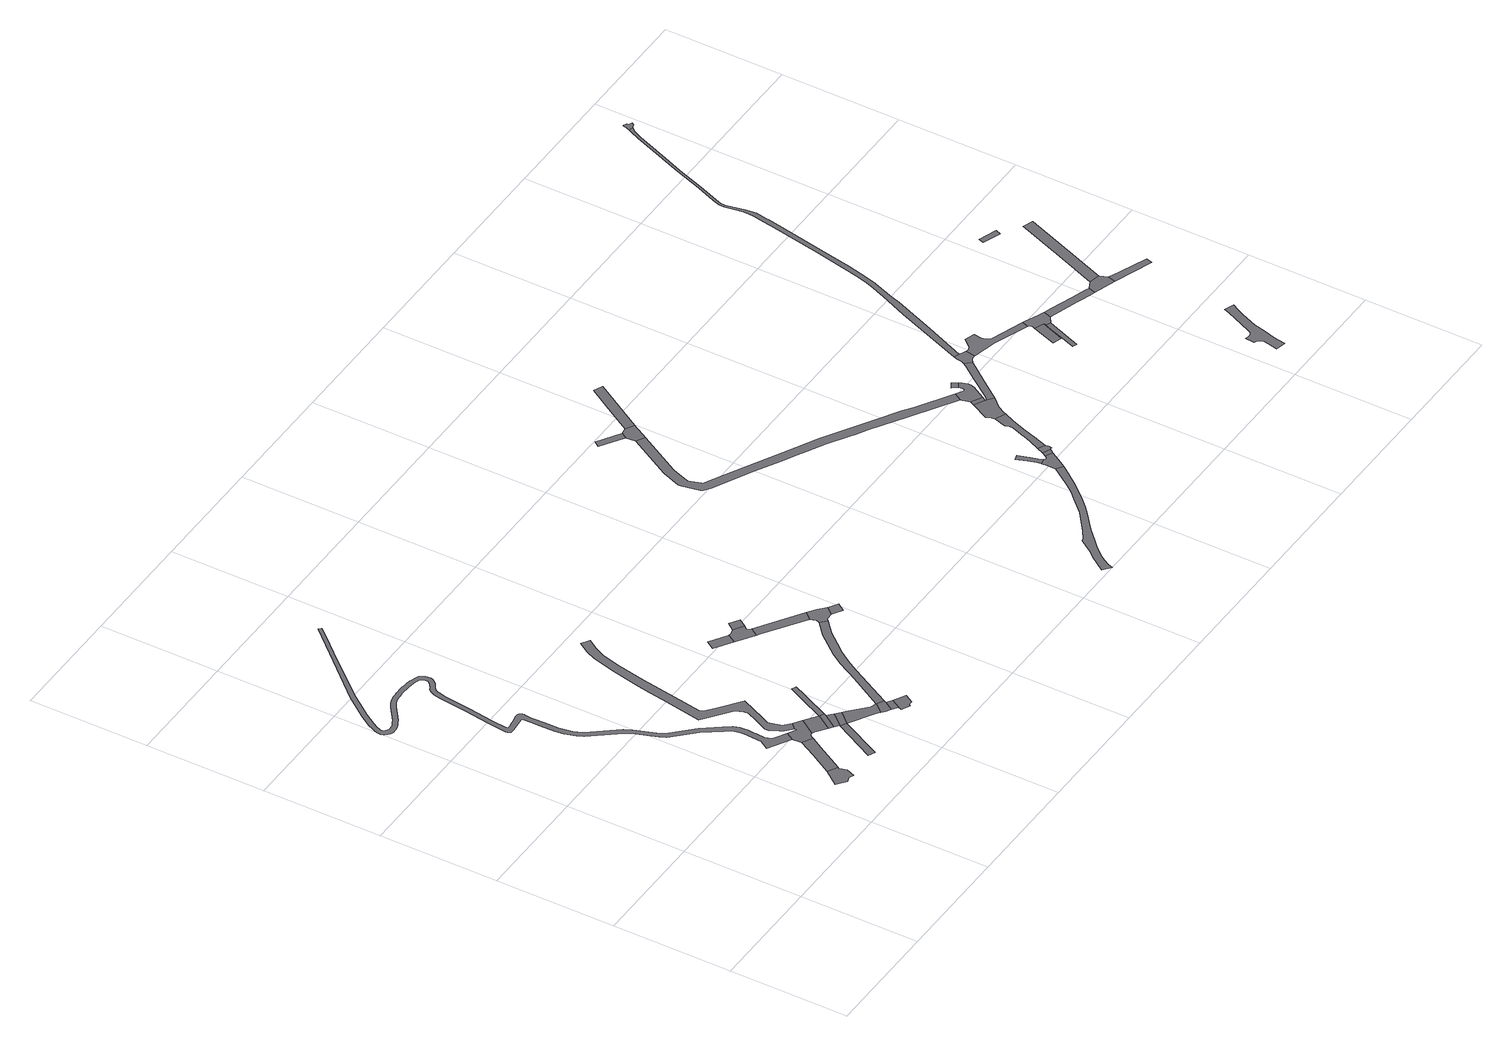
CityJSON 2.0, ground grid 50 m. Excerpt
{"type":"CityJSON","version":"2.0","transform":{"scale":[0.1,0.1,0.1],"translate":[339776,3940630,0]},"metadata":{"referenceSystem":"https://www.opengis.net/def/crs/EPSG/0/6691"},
"CityObjects":{
"road1":{"type":"Road","geometry":[{"type":"MultiSurface","lod":"1","boundaries":[[[0,1,2,3,4,5,6,7,8]]]}]},
"road2":{"type":"Road","attributes":{"RoadStructureAttribute.sectionType":"1"},"geometry":[{"type":"MultiSurface","lod":"1","boundaries":[[[9,10,11,12,13,14,15,16,17,18,19,20,21,22,23,24,25,26,27,28,29,30,31,32,33,34,35,36,37,38,39,40,41,42,43,44,45,46,47,48,49,50,51,52,53,54,55,56,57,58,59,60,61,62,63,64,65,66,67,68,69,70,71,72,73,74,75,76,77,78,79,80,81,82,83,84,85,86,87,88,89,90,91,92,93,94,95,96,97,98,99,100,101,102,103,104,105,106,107,108,109,110,111,112,113,114,115,116,117,118,119,120,121,122,123,124,125,126,127,128,129,130,131,132,133,134,135,136,137,138,139,140,141,142,143,144,145,146,147,148,149,150,151,152,153,154,155,156,157,158,159,160,161,162,163,164,165,166,167,168,169,170,171,172,173,174,175,176,177,178,179,180,181,182,183,184,185,186,187,188,189,190,191,192,193,194,195,196,197,198,199,200,201,202,203,204,205,206,207,208,209,210,211,212,213,214,215,216,217,218,219,220,221,222,223,224,225,226]]]}]},
"road3":{"type":"Road","attributes":{"RoadStructureAttribute.sectionType":"1"},"geometry":[{"type":"MultiSurface","lod":"1","boundaries":[[[227,228,6,5,229,230]]]}]},
"road4":{"type":"Road","geometry":[{"type":"MultiSurface","lod":"1","boundaries":[[[231,232,233,234,235,236,237,238,239,240,241,242,9,226,227,230]]]}]},
"road5":{"type":"Road","attributes":{"RoadStructureAttribute.sectionType":"1"},"geometry":[{"type":"MultiSurface","lod":"1","boundaries":[[[243,244,245,246]]]}]},
"road6":{"type":"Road","attributes":{"RoadStructureAttribute.sectionType":"1"},"geometry":[{"type":"MultiSurface","lod":"1","boundaries":[[[234,233,247,248,249]]]}]},
"road7":{"type":"Road","geometry":[{"type":"MultiSurface","lod":"1","boundaries":[[[250,249,248,251,252]]]}]},
"road8":{"type":"Road","attributes":{"RoadStructureAttribute.sectionType":"1"},"geometry":[{"type":"MultiSurface","lod":"1","boundaries":[[[251,253,254,252]]]}]},
"road9":{"type":"Road","attributes":{"RoadStructureAttribute.sectionType":"1"},"geometry":[{"type":"MultiSurface","lod":"1","boundaries":[[[235,255,256,257,258,259,260,261,262,263,264,265,266,267,268,269,270,271,272,273,274,275,276,277,278,279,280,281,282,283,284,285,286,287,288,289,290,291,292,293,294,295,296,297,298,236]]]}]},
"road10":{"type":"Road","geometry":[{"type":"MultiSurface","lod":"1","boundaries":[[[243,246,299,254,253]]]}]},
"road11":{"type":"Road","attributes":{"RoadStructureAttribute.sectionType":"1"},"geometry":[{"type":"MultiSurface","lod":"1","boundaries":[[[300,301,299,246,302,303,304]]]}]},
"road12":{"type":"Road","attributes":{"RoadStructureAttribute.sectionType":"1"},"geometry":[{"type":"MultiSurface","lod":"1","boundaries":[[[305,306,307,308,309,249,250]]]}]},
"road13":{"type":"Road","geometry":[{"type":"MultiSurface","lod":"1","boundaries":[[[310,304,303,311,312,313]]]}]},
"road14":{"type":"Road","attributes":{"RoadStructureAttribute.sectionType":"1"},"geometry":[{"type":"MultiSurface","lod":"1","boundaries":[[[312,314,315,313]]]}]},
"road15":{"type":"Road","geometry":[{"type":"MultiSurface","lod":"1","boundaries":[[[315,314,316,317,318,319,320,321]]]}]},
"road16":{"type":"Road","attributes":{"RoadStructureAttribute.sectionType":"1"},"geometry":[{"type":"MultiSurface","lod":"1","boundaries":[[[322,323,324,325]]]}]},
"road17":{"type":"Road","attributes":{"RoadStructureAttribute.sectionType":"1"},"geometry":[{"type":"MultiSurface","lod":"1","boundaries":[[[310,326,327,328,329,330,331,332,333,334,335,336,337,338,339,340,304]]]}]},
"road18":{"type":"Road","geometry":[{"type":"MultiSurface","lod":"1","boundaries":[[[341,342,343,344,345,346,347,322,325,348]]]}]},
"road19":{"type":"Road","geometry":[{"type":"MultiSurface","lod":"1","boundaries":[[[344,349,350,345]]]}]},
"road20":{"type":"Road","attributes":{"RoadStructureAttribute.sectionType":"1"},"geometry":[{"type":"MultiSurface","lod":"1","boundaries":[[[351,352,353,341,348]]]}]},
"road21":{"type":"Road","geometry":[{"type":"MultiSurface","lod":"1","boundaries":[[[333,354,355,356,357,353,352,358,359,334]]]}]},
"road22":{"type":"Road","geometry":[{"type":"MultiSurface","lod":"1","boundaries":[[[355,360,361,362,363,356]]]}]},
"road23":{"type":"Road","attributes":{"RoadStructureAttribute.sectionType":"1"},"geometry":[{"type":"MultiSurface","lod":"1","boundaries":[[[364,365,366,367,368,369,370,371,372,373,374,375,376,377,378,379,380,381,382,383,384,385,386,387,388,389,390,391]]]}]},
"road24":{"type":"Road","geometry":[{"type":"MultiSurface","lod":"1","boundaries":[[[392,393,394,395]]]}]},
"road25":{"type":"Road","geometry":[{"type":"MultiSurface","lod":"1","boundaries":[[[396,397,398,399,392,395,400,401]]]}]},
"road26":{"type":"Road","attributes":{"RoadStructureAttribute.sectionType":"1"},"geometry":[{"type":"MultiSurface","lod":"1","boundaries":[[[402,403,404,399,398]]]}]},
"road27":{"type":"Road","attributes":{"RoadStructureAttribute.sectionType":"1"},"geometry":[{"type":"MultiSurface","lod":"1","boundaries":[[[405,406,407,408,409,410,411,412,413,414,415,416,417,418,419,420,421,422,423,424,401,400,425,426,427,428,429,430,431,432,433,434,435,436,437,438,439,440,441]]]}]},
"road28":{"type":"Road","geometry":[{"type":"MultiSurface","lod":"1","boundaries":[[[442,443,444,445,446,447,448,449]]]}]},
"road29":{"type":"Road","geometry":[{"type":"MultiSurface","lod":"1","boundaries":[[[390,450,451,452,453,454,455,442,449,456,457,458,391]]]}]},
"road30":{"type":"Road","attributes":{"RoadStructureAttribute.sectionType":"1"},"geometry":[{"type":"MultiSurface","lod":"1","boundaries":[[[452,451,459,460,461]]]}]},
"road31":{"type":"Road","geometry":[{"type":"MultiSurface","lod":"1","boundaries":[[[460,462,463,464,465,466,467,461]]]}]},
"road32":{"type":"Road","attributes":{"RoadStructureAttribute.sectionType":"1"},"geometry":[{"type":"MultiSurface","lod":"1","boundaries":[[[468,469,470,471,472,473,474,475,476,477,478,479,480,467,466]]]}]},
"road33":{"type":"Road","geometry":[{"type":"MultiSurface","lod":"1","boundaries":[[[481,482,483,484,485,486,487,488,472,471,489,490,491]]]}]},
"road34":{"type":"Road","attributes":{"RoadStructureAttribute.sectionType":"1"},"geometry":[{"type":"MultiSurface","lod":"1","boundaries":[[[484,492,493,485]]]}]},
"road35":{"type":"Road","geometry":[{"type":"MultiSurface","lod":"1","boundaries":[[[493,492,494,495,496,497,498,499,500,501,502,503,405,441]]]}]},
"road36":{"type":"Road","geometry":[{"type":"MultiSurface","lod":"1","boundaries":[[[498,504,505,499]]]}]},
"road37":{"type":"Road","attributes":{"RoadStructureAttribute.sectionType":"1"},"geometry":[{"type":"MultiSurface","lod":"1","boundaries":[[[506,507,508,509,510,511,512,513,481,491]]]}]},
"road38":{"type":"Road","geometry":[{"type":"MultiSurface","lod":"1","boundaries":[[[509,514,515,516,517,518,519,520,521,522,510]]]}]},
"road39":{"type":"Road","attributes":{"RoadStructureAttribute.sectionType":"1"},"geometry":[{"type":"MultiSurface","lod":"1","boundaries":[[[523,524,525,526,527,528,529,530,531,532,533,517,516]]]}]},
"road40":{"type":"Road","geometry":[{"type":"MultiSurface","lod":"1","boundaries":[[[534,535,536,537]]]}]},
"road41":{"type":"Road","attributes":{"RoadStructureAttribute.sectionType":"1"},"geometry":[{"type":"MultiSurface","lod":"1","boundaries":[[[538,539,540,541,542,543,544]]]}]},
"road42":{"type":"Road","geometry":[{"type":"MultiSurface","lod":"1","boundaries":[[[545,546,547,548,525,524,549,550,551,537,536,552,544,543,553,554]]]}]},
"road43":{"type":"Road","attributes":{"RoadStructureAttribute.sectionType":"1"},"geometry":[{"type":"MultiSurface","lod":"1","boundaries":[[[553,555,556,557,558,559,560,561,562,554]]]}]},
"road44":{"type":"Road","attributes":{"RoadStructureAttribute.sectionType":"1"},"geometry":[{"type":"MultiSurface","lod":"1","boundaries":[[[563,564,565,566,567,568,569,570,571,572,573,574,575,576,577,578,579,580,581,582,583,584]]]}]},
"road45":{"type":"Road","attributes":{"RoadStructureAttribute.sectionType":"1"},"geometry":[{"type":"MultiSurface","lod":"1","boundaries":[[[519,585,586,587,588,589,590,591,592,593,594,595,596,597,598,599,600,601,602,603,604,605,606,607,608,609,610,611,612,613,614,615,616,617,618,619,620,621,622,623,624,625,626,627,628,629,630,631,520]]]}]},
"road46":{"type":"Road","geometry":[{"type":"MultiSurface","lod":"1","boundaries":[[[558,632,633,634,635,559]]]}]},
"road47":{"type":"Road","attributes":{"RoadStructureAttribute.sectionType":"1"},"geometry":[{"type":"MultiSurface","lod":"1","boundaries":[[[636,637,633,632,638,639,640]]]}]},
"road48":{"type":"Road","attributes":{"RoadStructureAttribute.sectionType":"1"},"geometry":[{"type":"MultiSurface","lod":"1","boundaries":[[[641,642,643,635,634,644,645,646,647]]]}]},
"road49":{"type":"Road","geometry":[{"type":"MultiSurface","lod":"1","boundaries":[[[648,649,650,651]]]}]},
"road50":{"type":"Road","geometry":[{"type":"MultiSurface","lod":"1","boundaries":[[[652,653,610,609,654,655,656,657,658,659,660,661]]]}]}
},
"vertices":[
[668,201,0],[678,201,0],[696,194,0],[712,231,0],[703,262,0],[705,266,0],[666,289,0],[618,226,0],[657,195,0],
[776,528,0],[740,549,0],[725,559,0],[721,564,0],[719,569,0],[717,574,0],[715,580,0],[714,589,0],[717,626,0],[717,634,0],[719,661,0],[717,676,0],[715,694,0],[712,706,0],[707,719,0],[686,748,0],[632,819,0],[571,882,0],[547,907,0],[542,916,0],[537,926,0],[501,1024,0],[485,1053,0],[469,1073,0],[396,1168,0],[385,1190,0],[379,1209,0],[373,1231,0],[369,1263,0],[367,1324,0],[366,1365,0],[365,1367,0],[367,1384,0],[369,1401,0],[370,1408,0],[370,1413,0],[369,1417,0],[368,1421,0],[366,1424,0],[364,1426,0],[359,1429,0],[356,1430,0],[349,1430,0],[342,1430,0],[319,1424,0],[296,1421,0],[288,1420,0],[281,1419,0],[278,1419,0],[276,1419,0],[275,1420,0],[274,1420,0],[273,1421,0],[273,1423,0],[272,1424,0],[272,1426,0],[272,1428,0],[278,1491,0],[295,1602,0],[309,1712,0],[315,1737,0],[317,1747,0],[320,1754,0],[323,1759,0],[328,1763,0],[333,1767,0],[352,1780,0],[362,1790,0],[369,1801,0],[371,1811,0],[372,1820,0],[371,1825,0],[370,1832,0],[366,1840,0],[361,1847,0],[356,1853,0],[345,1859,0],[336,1862,0],[328,1864,0],[317,1867,0],[303,1869,0],[290,1871,0],[273,1873,0],[257,1874,0],[242,1874,0],[233,1874,0],[222,1873,0],[211,1872,0],[190,1868,0],[172,1861,0],[154,1850,0],[92,1805,0],[79,1798,0],[67,1792,0],[61,1790,0],[54,1789,0],[47,1788,0],[43,1788,0],[40,1788,0],[38,1789,0],[35,1791,0],[28,1796,0],[22,1804,0],[21,1808,0],[21,1810,0],[23,1818,0],[29,1834,0],[40,1854,0],[71,1903,0],[111,1955,0],[137,1989,0],[311,2190,0],[380,2266,0],[410,2300,0],[399,2310,0],[369,2276,0],[300,2200,0],[121,2002,0],[95,1967,0],[54,1914,0],[22,1864,0],[11,1842,0],[4,1825,0],[2,1814,0],[1,1806,0],[1,1800,0],[2,1795,0],[5,1789,0],[10,1783,0],[14,1778,0],[20,1772,0],[27,1769,0],[35,1766,0],[43,1766,0],[50,1766,0],[60,1767,0],[66,1769,0],[80,1776,0],[88,1780,0],[103,1788,0],[165,1833,0],[181,1843,0],[196,1849,0],[215,1852,0],[224,1853,0],[234,1854,0],[241,1854,0],[256,1854,0],[271,1853,0],[288,1851,0],[300,1850,0],[313,1847,0],[324,1845,0],[330,1843,0],[337,1841,0],[344,1837,0],[346,1835,0],[349,1830,0],[351,1826,0],[351,1822,0],[351,1820,0],[351,1814,0],[350,1809,0],[346,1802,0],[339,1795,0],[322,1783,0],[314,1779,0],[307,1772,0],[302,1763,0],[298,1753,0],[295,1742,0],[289,1716,0],[275,1605,0],[258,1493,0],[251,1415,0],[251,1411,0],[251,1408,0],[252,1405,0],[253,1402,0],[254,1400,0],[256,1399,0],[258,1397,0],[261,1397,0],[265,1396,0],[276,1396,0],[300,1399,0],[334,1403,0],[337,1403,0],[339,1402,0],[341,1401,0],[343,1399,0],[343,1398,0],[344,1364,0],[345,1324,0],[347,1261,0],[351,1226,0],[358,1202,0],[365,1181,0],[377,1156,0],[451,1060,0],[467,1041,0],[481,1015,0],[516,919,0],[522,907,0],[529,895,0],[555,867,0],[615,805,0],[665,733,0],[684,706,0],[687,699,0],[689,689,0],[692,673,0],[693,661,0],[691,640,0],[688,586,0],[664,548,0],[720,514,0],[756,493,0],
[759,455,0],[719,382,0],[759,360,0],[800,431,0],
[806,441,0],[813,449,0],[823,451,0],[869,516,0],[835,540,0],[812,517,0],[814,515,0],[814,511,0],[814,508,0],[813,507,0],[812,507,0],[786,522,0],
[914,384,0],[822,207,0],[849,194,0],[939,371,0],
[835,445,0],[878,414,0],[923,478,0],
[943,469,0],[897,401,0],[939,460,0],
[916,387,0],[962,438,0],
[806,566,0],[795,616,0],[793,623,0],[808,654,0],[856,758,0],[768,823,0],[728,855,0],[721,873,0],[741,991,0],[766,1139,0],[790,1255,0],[813,1340,0],[833,1383,0],[861,1422,0],[827,1444,0],[797,1396,0],[778,1356,0],[753,1264,0],[728,1146,0],[719,1098,0],[702,998,0],[675,846,0],[743,792,0],[787,759,0],[790,755,0],[792,752,0],[794,748,0],[795,743,0],[798,734,0],[802,720,0],[802,713,0],[801,707,0],[782,666,0],[765,629,0],[762,624,0],[756,611,0],[755,605,0],[755,600,0],[757,595,0],[758,589,0],[761,584,0],[775,558,0],[784,545,0],[790,538,0],
[983,419,0],
[1066,344,0],[994,409,0],[1043,307,0],[1056,296,0],[1090,335,0],
[991,572,0],[1002,593,0],[1022,637,0],[1004,646,0],[970,577,0],
[1120,319,0],[1072,283,0],[1091,271,0],[1115,310,0],
[1116,255,0],[1140,295,0],
[1110,241,0],[1146,224,0],[1150,230,0],[1158,231,0],[1167,229,0],[1189,267,0],
[1148,1002,0],[1074,1049,0],[1052,1013,0],[1125,966,0],
[1215,494,0],[1229,518,0],[1248,551,0],[1281,598,0],[1296,616,0],[1352,684,0],[1381,710,0],[1406,733,0],[1383,758,0],[1328,708,0],[1254,620,0],[1220,568,0],[1198,525,0],[1189,509,0],[1160,458,0],
[1221,949,0],[1213,959,0],[1213,966,0],[1223,980,0],[1182,1007,0],[1171,1003,0],[1157,1000,0],[1200,917,0],
[1245,1013,0],[1205,1037,0],
[1214,907,0],[1378,795,0],[1406,826,0],
[1415,743,0],[1445,744,0],[1472,775,0],[1442,802,0],[1385,783,0],[1387,771,0],
[1455,738,0],[1486,716,0],[1509,750,0],[1478,770,0],
[2530,393,0],[2501,354,0],[2475,327,0],[2447,296,0],[2418,266,0],[2401,253,0],[2334,202,0],[2293,176,0],[2286,175,0],[2262,141,0],[2247,121,0],[2218,86,0],[2200,60,0],[2175,26,0],[2208,1,0],[2217,22,0],[2229,44,0],[2243,66,0],[2283,111,0],[2308,136,0],[2354,180,0],[2432,245,0],[2455,265,0],[2496,307,0],[2552,374,0],[2601,437,0],[2612,453,0],[2585,471,0],
[1937,1936,0],[1844,1996,0],[1828,1973,0],[1923,1912,0],
[1967,1863,0],[1990,1905,0],[2000,1920,0],[1965,1941,0],[1926,1872,0],[1961,1853,0],
[2130,2136,0],[2094,2153,0],[2016,2024,0],
[2763,1009,0],[2620,1098,0],[2581,1124,0],[2481,1184,0],[2376,1249,0],[2293,1300,0],[2277,1309,0],[2219,1339,0],[2199,1350,0],[2126,1388,0],[2022,1443,0],[1931,1490,0],[1853,1529,0],[1845,1535,0],[1843,1540,0],[1831,1578,0],[1828,1585,0],[1831,1598,0],[1849,1650,0],[1855,1666,0],[1820,1685,0],[1791,1609,0],[1790,1595,0],[1805,1521,0],[1810,1513,0],[1835,1496,0],[2004,1408,0],[2107,1353,0],[2148,1332,0],[2200,1304,0],[2273,1265,0],[2354,1216,0],[2376,1202,0],[2419,1176,0],[2562,1088,0],[2662,1024,0],[2742,975,0],
[2610,536,0],[2604,547,0],[2593,586,0],[2578,633,0],[2554,625,0],[2572,582,0],[2583,548,0],[2585,532,0],
[2627,474,0],[2658,528,0],[2629,541,0],[2627,538,0],[2621,531,0],[2614,531,0],[2585,529,0],[2587,507,0],[2586,482,0],
[2668,539,0],[2671,544,0],[2638,559,0],
[2676,548,0],[2681,546,0],[2684,558,0],[2683,564,0],[2682,574,0],[2651,588,0],
[2702,634,0],[2720,691,0],[2742,749,0],[2760,790,0],[2715,809,0],[2701,762,0],[2701,757,0],[2707,746,0],[2707,737,0],[2705,725,0],[2690,681,0],[2680,653,0],[2670,628,0],
[2794,893,0],[2790,891,0],[2787,893,0],[2788,896,0],[2745,918,0],[2705,843,0],[2713,830,0],[2715,817,0],[2765,803,0],[2783,834,0],[2817,873,0],
[2797,911,0],[2754,936,0],
[2832,972,0],[2837,986,0],[2836,998,0],[2828,1021,0],[2823,1029,0],[2801,1016,0],[2805,1001,0],[2802,993,0],[2797,990,0],[2790,992,0],
[2809,1053,0],[2785,1039,0],
[2830,889,0],[2888,966,0],[2946,1042,0],[2952,1047,0],[2930,1073,0],[2920,1059,0],[2870,991,0],[2806,904,0],
[2962,1056,0],[2974,1061,0],[2988,1061,0],[2993,1100,0],[2991,1101,0],[2965,1113,0],[2943,1122,0],[2937,1107,0],[2934,1085,0],
[3088,1036,0],[3233,982,0],[3243,1009,0],[3107,1058,0],[3096,1066,0],[3090,1079,0],[3087,1095,0],[3092,1126,0],[3049,1138,0],[3021,1105,0],[3007,1099,0],
[3200,853,0],[3237,840,0],[3274,939,0],[3236,953,0],
[3267,910,0],[3245,851,0],[3218,781,0],[3236,774,0],[3286,902,0],[3293,920,0],[3274,927,0],
[3322,976,0],[3316,978,0],[3312,980,0],[3250,1006,0],[3239,975,0],[3241,968,0],[3239,960,0],[3278,938,0],[3322,940,0],[3333,972,0],
[3447,899,0],[3465,893,0],[3503,880,0],[3526,873,0],[3536,902,0],[3521,907,0],[3460,928,0],[3366,961,0],
[3679,386,0],[3667,358,0],[3631,278,0],[3624,265,0],[3613,258,0],[3603,258,0],[3588,262,0],[3583,224,0],[3588,222,0],[3598,218,0],[3605,207,0],[3607,194,0],[3603,172,0],[3595,133,0],[3636,125,0],[3646,178,0],[3659,229,0],[3671,273,0],[3699,343,0],[3713,371,0],[3728,398,0],[3691,414,0],
[3037,1283,0],[3107,1457,0],[3123,1506,0],[3153,1587,0],[3164,1621,0],[3176,1665,0],[3188,1721,0],[3216,1859,0],[3256,2064,0],[3265,2114,0],[3266,2121,0],[3269,2138,0],[3274,2170,0],[3270,2213,0],[3254,2290,0],[3254,2311,0],[3264,2338,0],[3298,2422,0],[3339,2538,0],[3340,2541,0],[3378,2637,0],[3405,2707,0],[3426,2758,0],[3444,2795,0],[3457,2810,0],[3440,2816,0],[3434,2800,0],[3416,2762,0],[3396,2711,0],[3330,2541,0],[3289,2426,0],[3254,2342,0],[3244,2312,0],[3244,2289,0],[3249,2258,0],[3255,2212,0],[3254,2172,0],[3245,2116,0],[3236,2068,0],[3196,1863,0],[3167,1726,0],[3155,1671,0],[3143,1627,0],[3132,1594,0],[3105,1523,0],[3054,1407,0],[3010,1290,0],
[3618,843,0],[3628,875,0],[3616,910,0],[3570,917,0],
[3732,831,0],[3642,868,0],[3624,841,0],[3782,783,0],[3791,809,0],
[3714,1293,0],[3709,1278,0],[3636,1088,0],[3620,922,0],[3702,1134,0],[3751,1261,0],[3757,1277,0],
[3644,1366,0],[3568,1393,0],[3560,1370,0],[3634,1342,0],
[3450,2843,0],[3449,2840,0],[3465,2816,0],[3474,2816,0],[3480,2827,0],[3473,2830,0],[3468,2834,0],[3466,2836,0],[3466,2841,0],[3453,2848,0]
]}
